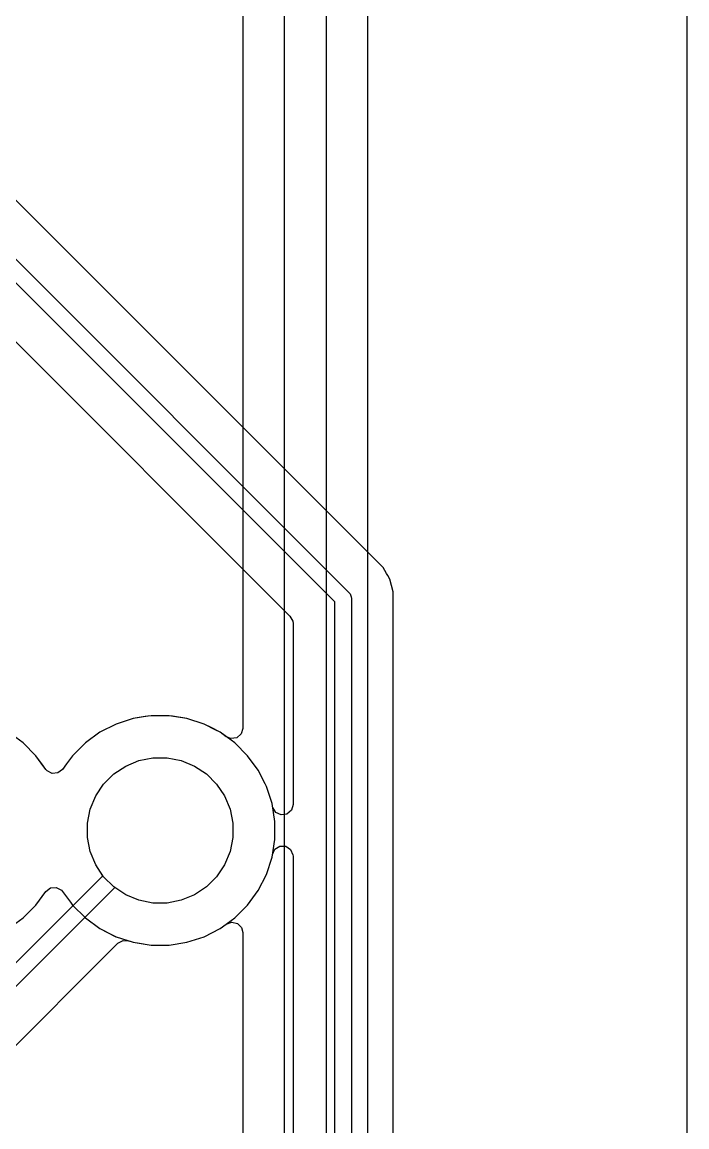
# Model space of a CAD drawing. Header units: inches. Extents: x 6.57 to 9.79, y -8.72 to -3.17.
# Drawn here: x 9.473 to 9.787, y -8.044 to -7.522 of the extents above; entities that cross this region are included whole.
import ezdxf

# ---------------------------------------------------------------- set-up
doc = ezdxf.new("R2010")
doc.units = ezdxf.units.IN
doc.header["$MEASUREMENT"] = 0
doc.layers.add('In2.Cu', color=33, linetype='CONTINUOUS', true_color=0xce7d2c)

msp = doc.modelspace()

# ---------------------------------------------------------------- linework, layer by layer
at = {"layer": 'In2.Cu', "linetype": 'CONTINUOUS'}
for p, q in [((9.78738, -3.17026), (9.78738, -8.71951)), ((9.78738, -3.17026), (9.78738, -8.71951)), ((9.78738, -3.17026), (9.78738, -8.71951)), ((9.78738, -3.17026), (9.78738, -8.71951)), ((9.62106, -7.79592), (8.8358, -7.01066)), ((8.84252, -7.00624), (9.62778, -7.79151)), ((8.82434, -7.02707), (9.59993, -7.80265)), ((9.63935, -7.7752), (8.99728, -7.13314)), ((9.57762, -7.41623), (9.57762, -7.85571)), ((9.59732, -8.21919), (9.59732, -7.41906)), ((9.61701, -7.42314), (9.61701, -8.22325)), ((9.63671, -8.22002), (9.63671, -7.50781)), ((9.63952, -7.77537), (9.63935, -7.7752)), ((9.63935, -7.7752), (9.63935, -7.7752)), ((9.64392, -7.77978), (9.63952, -7.77537)), ((9.63952, -7.77537), (9.63952, -7.77537)), ((9.64392, -7.77978), (9.64392, -7.77978)), ((9.64549, -7.7825), (9.64392, -7.77978)), ((9.64606, -7.78348), (9.64549, -7.7825)), ((9.64549, -7.7825), (9.64549, -7.7825)), ((9.64703, -7.78517), (9.64606, -7.78348)), ((9.64864, -7.79118), (9.64703, -7.78517)), ((9.62778, -7.79151), (9.62827, -7.7921)), ((9.62827, -7.7921), (9.62886, -7.79352)), ((9.62886, -7.79352), (9.62894, -7.79429)), ((9.64864, -7.7978), (9.64864, -7.79118)), ((9.64864, -7.79118), (9.64864, -7.79118)), ((9.62106, -8.41589), (9.62106, -7.79592)), ((9.62894, -7.79429), (9.62894, -8.41752)), ((9.64864, -8.41411), (9.64864, -7.7978)), ((9.64864, -7.7978), (9.64864, -7.7978)), ((9.59993, -7.80265), (9.60125, -7.80507)), ((9.60125, -7.80507), (9.60136, -7.80611)), ((9.60136, -7.80611), (9.60136, -7.89176)), ((9.52589, -7.85107), (9.51778, -7.8537)), ((9.52589, -7.85107), (9.51778, -7.8537)), ((9.52589, -7.85107), (9.51778, -7.8537)), ((9.52589, -7.85107), (9.51778, -7.8537)), ((9.53272, -7.84998), (9.52589, -7.85107)), ((9.53272, -7.84998), (9.52589, -7.85107)), ((9.53272, -7.84998), (9.52589, -7.85107)), ((9.53151, -7.85018), (9.52589, -7.85107)), ((9.52589, -7.85107), (9.52589, -7.85107)), ((9.52589, -7.85107), (9.52589, -7.85107)), ((9.52589, -7.85107), (9.52589, -7.85107)), ((9.52589, -7.85107), (9.52589, -7.85107)), ((9.53432, -7.84973), (9.53151, -7.85018)), ((9.53432, -7.84973), (9.53272, -7.84998)), ((9.53432, -7.84973), (9.53272, -7.84998)), ((9.53432, -7.84973), (9.53272, -7.84998)), ((9.54285, -7.84973), (9.53432, -7.84973)), ((9.54285, -7.84973), (9.53432, -7.84973)), ((9.54285, -7.84973), (9.53432, -7.84973)), ((9.54285, -7.84973), (9.53432, -7.84973)), ((9.54444, -7.84998), (9.54285, -7.84973)), ((9.54496, -7.85007), (9.54285, -7.84973)), ((9.54444, -7.84998), (9.54285, -7.84973)), ((9.54444, -7.84998), (9.54285, -7.84973)), ((9.55128, -7.85107), (9.54444, -7.84998)), ((9.55128, -7.85107), (9.54444, -7.84998)), ((9.55128, -7.85107), (9.54444, -7.84998)), ((9.55128, -7.85107), (9.54496, -7.85007)), ((9.55939, -7.8537), (9.55128, -7.85107)), ((9.55939, -7.8537), (9.55128, -7.85107)), ((9.55939, -7.8537), (9.55128, -7.85107)), ((9.55939, -7.8537), (9.55128, -7.85107)), ((9.51778, -7.8537), (9.51017, -7.85758)), ((9.51778, -7.8537), (9.51017, -7.85758)), ((9.51778, -7.8537), (9.51017, -7.85758)), ((9.51778, -7.8537), (9.51017, -7.85758)), ((9.56264, -7.85536), (9.55939, -7.8537)), ((9.56471, -7.85642), (9.55939, -7.8537)), ((9.56264, -7.85536), (9.55939, -7.8537)), ((9.56489, -7.85651), (9.55939, -7.8537)), ((9.56699, -7.85758), (9.56264, -7.85536)), ((9.56699, -7.85758), (9.56264, -7.85536)), ((9.57762, -7.85571), (9.57684, -7.85835)), ((9.47389, -7.86259), (9.46699, -7.85758)), ((9.47389, -7.86259), (9.46699, -7.85758)), ((9.47389, -7.86259), (9.46699, -7.85758)), ((9.47389, -7.86259), (9.46699, -7.85758)), ((9.51017, -7.85758), (9.50327, -7.86259)), ((9.51017, -7.85758), (9.50327, -7.86259)), ((9.51017, -7.85758), (9.50327, -7.86259)), ((9.51017, -7.85758), (9.50327, -7.86259)), ((9.56699, -7.85758), (9.56471, -7.85642)), ((9.56699, -7.85758), (9.56489, -7.85651)), ((9.57389, -7.86259), (9.56699, -7.85758)), ((9.57389, -7.86259), (9.56699, -7.85758)), ((9.56986, -7.85966), (9.56699, -7.85758)), ((9.56699, -7.85758), (9.56699, -7.85758)), ((9.56699, -7.85758), (9.56699, -7.85758)), ((9.57389, -7.86259), (9.56699, -7.85758)), ((9.57204, -7.86055), (9.56986, -7.85966)), ((9.57476, -7.86015), (9.57204, -7.86055)), ((9.57684, -7.85835), (9.57476, -7.86015)), ((9.47993, -7.86862), (9.47389, -7.86259)), ((9.47993, -7.86862), (9.47389, -7.86259)), ((9.47993, -7.86862), (9.47389, -7.86259)), ((9.47993, -7.86862), (9.47389, -7.86259)), ((9.50327, -7.86259), (9.49724, -7.86862)), ((9.50327, -7.86259), (9.49724, -7.86862)), ((9.50327, -7.86259), (9.49724, -7.86862)), ((9.50327, -7.86259), (9.49724, -7.86862)), ((9.57993, -7.86862), (9.57389, -7.86259)), ((9.57993, -7.86862), (9.57389, -7.86259)), ((9.57993, -7.86862), (9.57389, -7.86259)), ((9.48373, -7.87386), (9.47993, -7.86862)), ((9.48373, -7.87386), (9.47993, -7.86862)), ((9.48351, -7.87355), (9.47993, -7.86862)), ((9.48373, -7.87386), (9.47993, -7.86862)), ((9.49724, -7.86862), (9.49442, -7.87251)), ((9.49724, -7.86862), (9.49442, -7.87251)), ((9.49724, -7.86862), (9.49442, -7.87251)), ((9.49724, -7.86862), (9.49442, -7.87251)), ((9.49724, -7.86862), (9.49724, -7.86862)), ((9.49724, -7.86862), (9.49724, -7.86862)), ((9.49724, -7.86862), (9.49724, -7.86862)), ((9.49724, -7.86862), (9.49724, -7.86862)), ((9.49724, -7.86862), (9.49724, -7.86862)), ((9.49724, -7.86862), (9.49724, -7.86862)), ((9.49724, -7.86862), (9.49724, -7.86862)), ((9.49724, -7.86862), (9.49724, -7.86862)), ((9.52232, -7.87351), (9.52857, -7.87092)), ((9.52232, -7.87351), (9.52857, -7.87092)), ((9.52232, -7.87351), (9.52857, -7.87092)), ((9.52232, -7.87351), (9.52857, -7.87092)), ((9.52857, -7.87092), (9.5352, -7.8696)), ((9.52857, -7.87092), (9.5352, -7.8696)), ((9.52857, -7.87092), (9.5352, -7.8696)), ((9.52857, -7.87092), (9.5352, -7.8696)), ((9.5352, -7.8696), (9.54196, -7.8696)), ((9.5352, -7.8696), (9.54196, -7.8696)), ((9.5352, -7.8696), (9.54196, -7.8696)), ((9.5352, -7.8696), (9.54196, -7.8696)), ((9.54196, -7.8696), (9.5486, -7.87092)), ((9.54196, -7.8696), (9.5486, -7.87092)), ((9.54196, -7.8696), (9.5486, -7.87092)), ((9.54196, -7.8696), (9.5486, -7.87092)), ((9.5486, -7.87092), (9.55485, -7.87351)), ((9.5486, -7.87092), (9.55485, -7.87351)), ((9.5486, -7.87092), (9.55485, -7.87351)), ((9.5486, -7.87092), (9.55485, -7.87351)), ((9.58494, -7.87553), (9.57993, -7.86862)), ((9.58494, -7.87553), (9.57993, -7.86862)), ((9.58494, -7.87553), (9.57993, -7.86862)), ((9.48463, -7.8751), (9.48351, -7.87355)), ((9.48463, -7.8751), (9.48373, -7.87386)), ((9.48463, -7.8751), (9.48373, -7.87386)), ((9.48463, -7.8751), (9.48373, -7.87386)), ((9.48518, -7.87573), (9.48463, -7.8751)), ((9.48518, -7.87573), (9.48463, -7.8751)), ((9.48518, -7.87573), (9.48463, -7.8751)), ((9.48518, -7.87573), (9.48463, -7.8751)), ((9.48761, -7.87702), (9.48518, -7.87573)), ((9.48761, -7.87702), (9.48518, -7.87573)), ((9.48761, -7.87702), (9.48518, -7.87573)), ((9.48761, -7.87702), (9.48518, -7.87573)), ((9.49035, -7.87678), (9.48761, -7.87702)), ((9.49035, -7.87678), (9.48761, -7.87702)), ((9.49035, -7.87678), (9.48761, -7.87702)), ((9.49035, -7.87678), (9.48761, -7.87702)), ((9.49253, -7.8751), (9.49035, -7.87678)), ((9.49253, -7.8751), (9.49035, -7.87678)), ((9.49253, -7.8751), (9.49035, -7.87678)), ((9.49253, -7.8751), (9.49035, -7.87678)), ((9.49442, -7.87251), (9.49253, -7.8751)), ((9.49442, -7.87251), (9.49253, -7.8751)), ((9.49442, -7.87251), (9.49253, -7.8751)), ((9.49442, -7.87251), (9.49253, -7.8751)), ((9.5167, -7.87727), (9.52232, -7.87351)), ((9.5167, -7.87727), (9.52232, -7.87351)), ((9.5167, -7.87727), (9.52232, -7.87351)), ((9.5167, -7.87727), (9.52232, -7.87351)), ((9.55485, -7.87351), (9.56047, -7.87727)), ((9.55485, -7.87351), (9.56047, -7.87727)), ((9.55485, -7.87351), (9.56047, -7.87727)), ((9.55485, -7.87351), (9.56047, -7.87727)), ((9.58817, -7.88187), (9.58494, -7.87553)), ((9.58737, -7.8803), (9.58494, -7.87553)), ((9.58817, -7.88187), (9.58494, -7.87553)), ((9.50816, -7.88767), (9.51191, -7.88205)), ((9.50816, -7.88767), (9.51191, -7.88205)), ((9.50816, -7.88767), (9.51191, -7.88205)), ((9.50816, -7.88767), (9.51191, -7.88205)), ((9.51191, -7.88205), (9.5167, -7.87727)), ((9.51191, -7.88205), (9.5167, -7.87727)), ((9.51191, -7.88205), (9.5167, -7.87727)), ((9.51191, -7.88205), (9.5167, -7.87727)), ((9.56047, -7.87727), (9.56525, -7.88205)), ((9.56047, -7.87727), (9.56525, -7.88205)), ((9.56047, -7.87727), (9.56525, -7.88205)), ((9.56047, -7.87727), (9.56525, -7.88205)), ((9.56525, -7.88205), (9.56901, -7.88767)), ((9.56525, -7.88205), (9.56901, -7.88767)), ((9.56525, -7.88205), (9.56901, -7.88767)), ((9.56525, -7.88205), (9.56901, -7.88767)), ((9.58882, -7.88313), (9.58737, -7.8803)), ((9.58882, -7.88313), (9.58817, -7.88187)), ((9.58882, -7.88313), (9.58817, -7.88187)), ((9.59145, -7.89124), (9.58882, -7.88313)), ((9.59145, -7.89124), (9.58882, -7.88313)), ((9.59145, -7.89124), (9.58882, -7.88313)), ((9.50557, -7.89392), (9.50816, -7.88767)), ((9.50557, -7.89392), (9.50816, -7.88767)), ((9.50557, -7.89392), (9.50816, -7.88767)), ((9.50557, -7.89392), (9.50816, -7.88767)), ((9.56901, -7.88767), (9.5716, -7.89392)), ((9.56901, -7.88767), (9.5716, -7.89392)), ((9.56901, -7.88767), (9.5716, -7.89392)), ((9.56901, -7.88767), (9.5716, -7.89392)), ((9.59279, -7.89967), (9.59145, -7.89124)), ((9.59145, -7.89124), (9.59145, -7.89124)), ((9.59145, -7.89124), (9.59145, -7.89124)), ((9.59165, -7.89252), (9.59145, -7.89124)), ((9.59145, -7.89124), (9.59145, -7.89124)), ((9.59279, -7.89967), (9.59145, -7.89124)), ((9.59145, -7.89124), (9.59145, -7.89124)), ((9.59145, -7.89124), (9.59145, -7.89124)), ((9.59179, -7.89313), (9.59165, -7.89252)), ((9.60136, -7.89176), (9.60058, -7.89439)), ((9.50425, -7.90056), (9.50557, -7.89392)), ((9.50425, -7.90056), (9.50557, -7.89392)), ((9.50425, -7.90056), (9.50557, -7.89392)), ((9.50425, -7.90056), (9.50557, -7.89392)), ((9.5716, -7.89392), (9.57292, -7.90056)), ((9.5716, -7.89392), (9.57292, -7.90056)), ((9.5716, -7.89392), (9.57292, -7.90056)), ((9.5716, -7.89392), (9.57292, -7.90056)), ((9.59328, -7.89544), (9.59179, -7.89313)), ((9.59578, -7.89659), (9.59328, -7.89544)), ((9.5985, -7.8962), (9.59578, -7.89659)), ((9.60058, -7.89439), (9.5985, -7.8962)), ((9.50425, -7.90732), (9.50425, -7.90056)), ((9.50425, -7.90732), (9.50425, -7.90056)), ((9.50425, -7.90732), (9.50425, -7.90056)), ((9.50425, -7.90732), (9.50425, -7.90056)), ((9.57292, -7.90056), (9.57292, -7.90732)), ((9.57292, -7.90056), (9.57292, -7.90732)), ((9.57292, -7.90056), (9.57292, -7.90732)), ((9.57292, -7.90056), (9.57292, -7.90732)), ((9.59279, -7.9082), (9.59279, -7.89967)), ((9.59279, -7.9082), (9.59279, -7.89967)), ((9.50557, -7.91395), (9.50425, -7.90732)), ((9.50557, -7.91395), (9.50425, -7.90732)), ((9.50557, -7.91395), (9.50425, -7.90732)), ((9.50557, -7.91395), (9.50425, -7.90732)), ((9.57292, -7.90732), (9.5716, -7.91395)), ((9.57292, -7.90732), (9.5716, -7.91395)), ((9.57292, -7.90732), (9.5716, -7.91395)), ((9.57292, -7.90732), (9.5716, -7.91395)), ((9.59145, -7.91663), (9.59279, -7.9082)), ((9.59145, -7.91663), (9.59279, -7.9082)), ((9.59165, -7.91536), (9.59283, -7.91287)), ((9.59283, -7.91287), (9.59517, -7.91142)), ((9.59517, -7.91142), (9.59792, -7.91145)), ((9.59792, -7.91145), (9.60021, -7.91297)), ((9.60021, -7.91297), (9.60132, -7.91549)), ((9.50816, -7.9202), (9.50557, -7.91395)), ((9.50816, -7.9202), (9.50557, -7.91395)), ((9.50816, -7.9202), (9.50557, -7.91395)), ((9.50816, -7.9202), (9.50557, -7.91395)), ((9.5716, -7.91395), (9.56901, -7.9202)), ((9.5716, -7.91395), (9.56901, -7.9202)), ((9.5716, -7.91395), (9.56901, -7.9202)), ((9.5716, -7.91395), (9.56901, -7.9202)), ((9.58882, -7.92474), (9.59145, -7.91663)), ((9.58882, -7.92474), (9.59145, -7.91663)), ((9.58882, -7.92474), (9.59145, -7.91663)), ((9.59145, -7.91663), (9.59165, -7.91536)), ((9.60132, -7.91549), (9.60136, -7.91612)), ((9.60136, -7.91612), (9.60136, -8.4057)), ((9.51191, -7.92582), (9.50816, -7.9202)), ((9.51191, -7.92582), (9.50816, -7.9202)), ((9.51191, -7.92582), (9.50816, -7.9202)), ((9.5116, -7.92535), (9.50816, -7.9202)), ((9.56901, -7.9202), (9.56525, -7.92582)), ((9.56901, -7.9202), (9.56525, -7.92582)), ((9.56901, -7.9202), (9.56525, -7.92582)), ((9.56901, -7.9202), (9.56525, -7.92582)), ((9.42908, -8.00787), (9.5116, -7.92535)), ((9.5167, -7.93061), (9.51191, -7.92582)), ((9.5167, -7.93061), (9.51191, -7.92582)), ((9.5167, -7.93061), (9.51191, -7.92582)), ((9.56525, -7.92582), (9.56047, -7.93061)), ((9.56525, -7.92582), (9.56047, -7.93061)), ((9.56525, -7.92582), (9.56047, -7.93061)), ((9.56525, -7.92582), (9.56047, -7.93061)), ((9.58494, -7.93235), (9.58882, -7.92474)), ((9.58494, -7.93235), (9.58882, -7.92474)), ((9.58494, -7.93235), (9.58882, -7.92474)), ((9.51717, -7.93092), (9.43349, -8.01459)), ((9.47993, -7.93925), (9.48463, -7.93277)), ((9.47993, -7.93925), (9.48463, -7.93277)), ((9.47993, -7.93925), (9.48463, -7.93277)), ((9.48463, -7.93277), (9.48681, -7.93109)), ((9.48463, -7.93277), (9.48681, -7.93109)), ((9.48463, -7.93277), (9.48681, -7.93109)), ((9.48681, -7.93109), (9.48955, -7.93086)), ((9.48681, -7.93109), (9.48955, -7.93086)), ((9.48681, -7.93109), (9.48955, -7.93086)), ((9.48955, -7.93086), (9.49199, -7.93214)), ((9.48955, -7.93086), (9.49199, -7.93214)), ((9.48955, -7.93086), (9.49199, -7.93214)), ((9.49199, -7.93214), (9.49253, -7.93277)), ((9.49199, -7.93214), (9.49253, -7.93277)), ((9.49199, -7.93214), (9.49253, -7.93277)), ((9.49253, -7.93277), (9.49623, -7.93787)), ((9.49253, -7.93277), (9.49623, -7.93787)), ((9.49253, -7.93277), (9.49623, -7.93787)), ((9.52232, -7.93436), (9.5167, -7.93061)), ((9.52232, -7.93436), (9.5167, -7.93061)), ((9.52232, -7.93436), (9.5167, -7.93061)), ((9.52232, -7.93436), (9.51717, -7.93092)), ((9.52857, -7.93695), (9.52232, -7.93436)), ((9.52857, -7.93695), (9.52232, -7.93436)), ((9.52857, -7.93695), (9.52232, -7.93436)), ((9.52857, -7.93695), (9.52232, -7.93436)), ((9.55485, -7.93436), (9.5486, -7.93695)), ((9.55485, -7.93436), (9.5486, -7.93695)), ((9.55485, -7.93436), (9.5486, -7.93695)), ((9.55485, -7.93436), (9.5486, -7.93695)), ((9.56047, -7.93061), (9.55485, -7.93436)), ((9.56047, -7.93061), (9.55485, -7.93436)), ((9.56047, -7.93061), (9.55485, -7.93436)), ((9.56047, -7.93061), (9.55485, -7.93436)), ((9.57993, -7.93925), (9.58494, -7.93235)), ((9.57993, -7.93925), (9.58494, -7.93235)), ((9.57993, -7.93925), (9.58494, -7.93235)), ((9.47389, -7.94528), (9.47993, -7.93925)), ((9.47389, -7.94528), (9.47993, -7.93925)), ((9.47389, -7.94528), (9.47993, -7.93925)), ((9.49623, -7.93787), (9.49724, -7.93925)), ((9.49623, -7.93787), (9.49724, -7.93925)), ((9.49623, -7.93787), (9.49724, -7.93925)), ((9.49724, -7.93925), (9.50327, -7.94528)), ((9.49724, -7.93925), (9.50327, -7.94528)), ((9.49724, -7.93925), (9.50327, -7.94528)), ((9.5352, -7.93827), (9.52857, -7.93695)), ((9.5352, -7.93827), (9.52857, -7.93695)), ((9.5352, -7.93827), (9.52857, -7.93695)), ((9.5352, -7.93827), (9.52857, -7.93695)), ((9.54196, -7.93827), (9.5352, -7.93827)), ((9.54196, -7.93827), (9.5352, -7.93827)), ((9.54196, -7.93827), (9.5352, -7.93827)), ((9.54196, -7.93827), (9.5352, -7.93827)), ((9.5486, -7.93695), (9.54196, -7.93827)), ((9.5486, -7.93695), (9.54196, -7.93827)), ((9.5486, -7.93695), (9.54196, -7.93827)), ((9.5486, -7.93695), (9.54196, -7.93827)), ((9.57389, -7.94528), (9.57993, -7.93925)), ((9.57389, -7.94528), (9.57993, -7.93925)), ((9.57389, -7.94528), (9.57993, -7.93925)), ((9.46699, -7.9503), (9.47389, -7.94528)), ((9.46699, -7.9503), (9.47389, -7.94528)), ((9.46699, -7.9503), (9.47389, -7.94528)), ((9.50327, -7.94528), (9.51017, -7.9503)), ((9.50327, -7.94528), (9.51017, -7.9503)), ((9.50327, -7.94528), (9.51017, -7.9503)), ((9.51017, -7.9503), (9.51774, -7.95415)), ((9.51017, -7.9503), (9.51632, -7.95343)), ((9.51017, -7.9503), (9.51774, -7.95415)), ((9.55939, -7.95417), (9.56699, -7.9503)), ((9.55939, -7.95417), (9.56699, -7.9503)), ((9.55939, -7.95417), (9.56699, -7.9503)), ((9.55939, -7.95417), (9.56699, -7.9503)), ((9.56699, -7.9503), (9.57389, -7.94528)), ((9.56699, -7.9503), (9.57389, -7.94528)), ((9.56699, -7.9503), (9.57389, -7.94528)), ((9.56699, -7.9503), (9.56986, -7.94821)), ((9.56986, -7.94821), (9.57245, -7.94729)), ((9.57245, -7.94729), (9.57513, -7.94791)), ((9.57513, -7.94791), (9.57705, -7.94988)), ((9.57705, -7.94988), (9.57762, -7.95216)), ((9.51632, -7.95343), (9.51778, -7.95417)), ((9.51774, -7.95415), (9.51778, -7.95417)), ((9.51774, -7.95415), (9.51778, -7.95417)), ((9.51778, -7.95417), (9.52589, -7.95681)), ((9.51778, -7.95417), (9.52589, -7.95681)), ((9.51778, -7.95417), (9.52589, -7.95681)), ((9.55128, -7.95681), (9.55939, -7.95417)), ((9.55128, -7.95681), (9.55939, -7.95417)), ((9.55128, -7.95681), (9.55939, -7.95417)), ((9.55128, -7.95681), (9.55939, -7.95417)), ((9.55939, -7.95417), (9.55939, -7.95417)), ((9.55939, -7.95417), (9.55939, -7.95417)), ((9.55939, -7.95417), (9.55939, -7.95417)), ((9.55939, -7.95417), (9.55939, -7.95417)), ((9.55939, -7.95417), (9.55939, -7.95417)), ((9.55939, -7.95417), (9.55939, -7.95417)), ((9.55939, -7.95417), (9.55939, -7.95417)), ((9.55939, -7.95417), (9.55939, -7.95417)), ((9.57762, -7.95216), (9.57762, -8.209)), ((9.45003, -8.02593), (9.51869, -7.95727)), ((9.51869, -7.95727), (9.5211, -7.95595)), ((9.5211, -7.95595), (9.52365, -7.95608)), ((9.52365, -7.95608), (9.5244, -7.95632)), ((9.5244, -7.95632), (9.52589, -7.95681)), ((9.52589, -7.95681), (9.52589, -7.95681)), ((9.52589, -7.95681), (9.52589, -7.95681)), ((9.52589, -7.95681), (9.53432, -7.95814)), ((9.52589, -7.95681), (9.52589, -7.95681)), ((9.52589, -7.95681), (9.52589, -7.95681)), ((9.52589, -7.95681), (9.53432, -7.95814)), ((9.52589, -7.95681), (9.52589, -7.95681)), ((9.52589, -7.95681), (9.52589, -7.95681)), ((9.52589, -7.95681), (9.53432, -7.95814)), ((9.52589, -7.95681), (9.52881, -7.95727)), ((9.52881, -7.95727), (9.53432, -7.95814)), ((9.53432, -7.95814), (9.53432, -7.95814)), ((9.53432, -7.95814), (9.54285, -7.95814)), ((9.53432, -7.95814), (9.53432, -7.95814)), ((9.53432, -7.95814), (9.54285, -7.95814)), ((9.53432, -7.95814), (9.53432, -7.95814)), ((9.53432, -7.95814), (9.54285, -7.95814)), ((9.53432, -7.95814), (9.53432, -7.95814)), ((9.53432, -7.95814), (9.54285, -7.95814)), ((9.54285, -7.95814), (9.55128, -7.95681)), ((9.54285, -7.95814), (9.55128, -7.95681)), ((9.54285, -7.95814), (9.55128, -7.95681)), ((9.54285, -7.95814), (9.55128, -7.95681)), ((9.54285, -7.95814), (9.54285, -7.95814)), ((9.54285, -7.95814), (9.54285, -7.95814)), ((9.54285, -7.95814), (9.54285, -7.95814)), ((9.54285, -7.95814), (9.54285, -7.95814)), ((9.55128, -7.95681), (9.55128, -7.95681)), ((9.55128, -7.95681), (9.55128, -7.95681)), ((9.55128, -7.95681), (9.55128, -7.95681)), ((9.55128, -7.95681), (9.55128, -7.95681)), ((9.55128, -7.95681), (9.55128, -7.95681)), ((9.55128, -7.95681), (9.55128, -7.95681)), ((9.55128, -7.95681), (9.55128, -7.95681)), ((9.55128, -7.95681), (9.55128, -7.95681))]:
    msp.add_line(p, q, dxfattribs=at)

doc.saveas('drawing.dxf')
